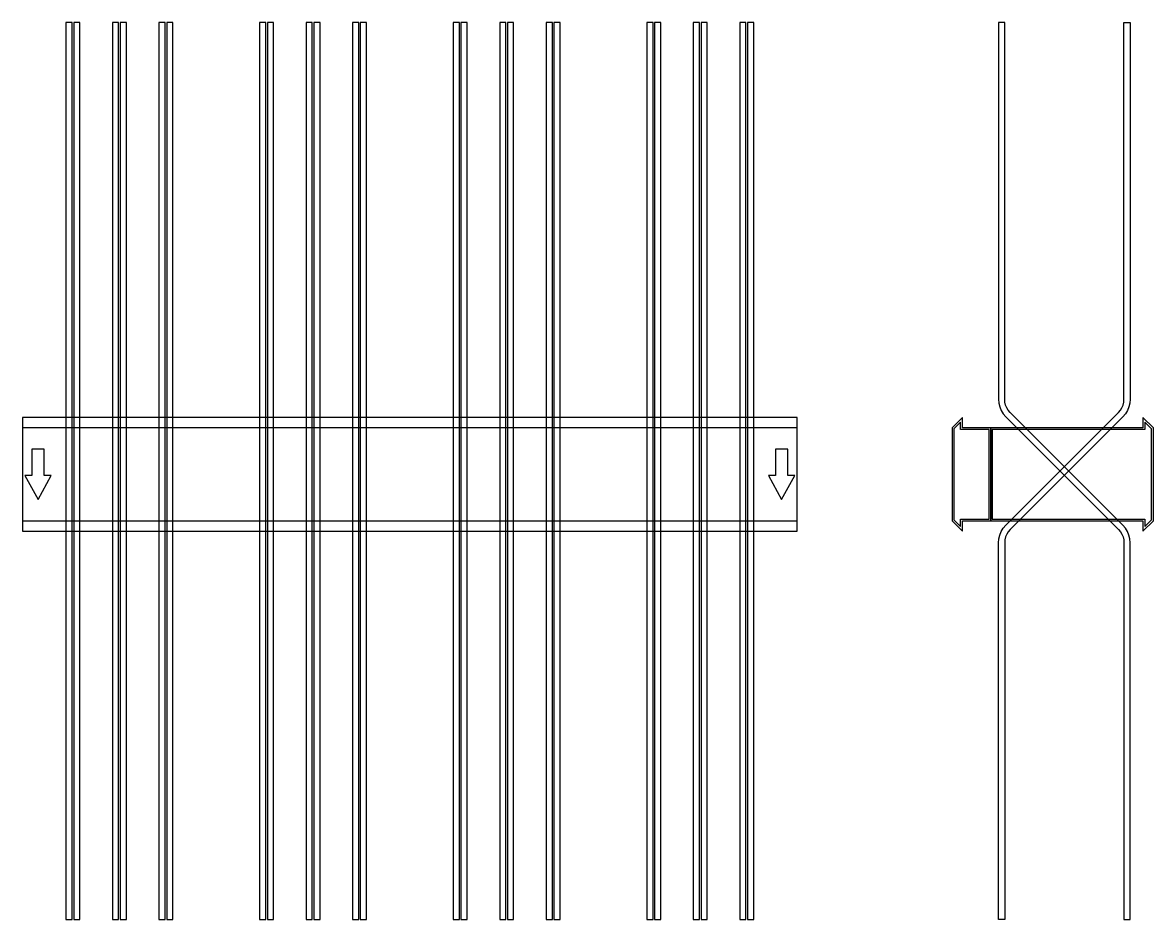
# Model space of a CAD drawing. Extents: x 0 to 1460, y -575 to 583.
import ezdxf

# ---------------------------------------------------------------- set-up
doc = ezdxf.new("R2010")
doc.units = 0
doc.layers.add('Halfen', color=7, linetype='CONTINUOUS')

msp = doc.modelspace()

# ---------------------------------------------------------------- linework, layer by layer
at = {"layer": 'Halfen', "color": 7}
for points in [[(64, -574.569), (64, 583.197), (56, 583.197), (56, -574.569)], [(74, -574.569), (74, 583.197), (66, 583.197), (66, -574.569)], [(124, -574.569), (124, 583.197), (116, 583.197), (116, -574.569)], [(134, -574.569), (134, 583.197), (126, 583.197), (126, -574.569)], [(184, -574.569), (184, 583.197), (176, 583.197), (176, -574.569)], [(194, -574.569), (194, 583.197), (186, 583.197), (186, -574.569)], [(314, -574.569), (314, 583.197), (306, 583.197), (306, -574.569)], [(324, -574.569), (324, 583.197), (316, 583.197), (316, -574.569)], [(374, -574.569), (374, 583.197), (366, 583.197), (366, -574.569)], [(384, -574.569), (384, 583.197), (376, 583.197), (376, -574.569)], [(434, -574.569), (434, 583.197), (426, 583.197), (426, -574.569)], [(444, -574.569), (444, 583.197), (436, 583.197), (436, -574.569)], [(564, -574.569), (564, 583.197), (556, 583.197), (556, -574.569)], [(574, -574.569), (574, 583.197), (566, 583.197), (566, -574.569)], [(624, -574.569), (624, 583.197), (616, 583.197), (616, -574.569)], [(634, -574.569), (634, 583.197), (626, 583.197), (626, -574.569)], [(684, -574.569), (684, 583.197), (676, 583.197), (676, -574.569)], [(694, -574.569), (694, 583.197), (686, 583.197), (686, -574.569)], [(814, -574.569), (814, 583.197), (806, 583.197), (806, -574.569)], [(824, -574.569), (824, 583.197), (816, 583.197), (816, -574.569)], [(874, -574.569), (874, 583.197), (866, 583.197), (866, -574.569)], [(884, -574.569), (884, 583.197), (876, 583.197), (876, -574.569)], [(934, -574.569), (934, 583.197), (926, 583.197), (926, -574.569)], [(944, -574.569), (944, 583.197), (936, 583.197), (936, -574.569)], [(1430, -574.569), (1430, -88.284), (1429.606, -83.278), (1428.434, -78.396), (1426.512, -73.757), (1423.889, -69.475), (1420.627, -65.657), (1275.029, 79.941), (1272.584, 82.805), (1270.616, 86.016), (1269.175, 89.495), (1268.295, 93.157), (1268, 96.912), (1268, 583.197), (1260, 583.197), (1260, 96.912), (1260.394, 91.906), (1261.566, 87.023), (1263.488, 82.384), (1266.111, 78.103), (1269.373, 74.284), (1414.971, -71.314), (1417.416, -74.177), (1419.384, -77.388), (1420.825, -80.868), (1421.705, -84.53), (1422, -88.284), (1422, -574.569)], [(1260, -574.569), (1260, -88.284), (1260.394, -83.278), (1261.566, -78.396), (1263.488, -73.757), (1266.111, -69.475), (1269.373, -65.657), (1414.971, 79.941), (1417.416, 82.805), (1419.384, 86.016), (1420.825, 89.495), (1421.705, 93.157), (1422, 96.912), (1422, 583.197), (1430, 583.197), (1430, 96.912), (1429.606, 91.906), (1428.434, 87.023), (1426.512, 82.384), (1423.889, 78.103), (1420.627, 74.284), (1275.029, -71.314), (1272.584, -74.177), (1270.616, -77.388), (1269.175, -80.868), (1268.295, -84.53), (1268, -88.284), (1268, -574.569)], [(0, -73.5), (1000, -73.5), (1000, 73.5), (0, 73.5)], [(1250, -60), (1250, 60), (1213.5, 60), (1213.5, 73.5), (1200, 60), (1200, -60), (1213.5, -73.5), (1213.5, -60)], [(1460, -60), (1460, 60), (1446.5, 73.5), (1446.5, 60), (1250, 60), (1250, -60), (1446.5, -60), (1446.5, -73.5)], [(0, -60), (1000, -60), (1000, 60), (0, 60)], [(1248, -58), (1248, 58), (1211, 58), (1211, 67.25), (1202.5, 58.75), (1202.5, -58.75), (1211, -67.25), (1211, -58)], [(1457.5, -58.75), (1457.5, 58.75), (1449, 67.25), (1449, 58), (1252, 58), (1252, -58), (1449, -58), (1449, -67.25)], [(20, -32.5), (37, -1.5), (28, -1.5), (28, 32.5), (12, 32.5), (12, -1.5), (3, -1.5)], [(980, -32.5), (997, -1.5), (988, -1.5), (988, 32.5), (972, 32.5), (972, -1.5), (963, -1.5)]]:
    msp.add_lwpolyline(points, close=True, dxfattribs=at)

doc.saveas('drawing.dxf')
